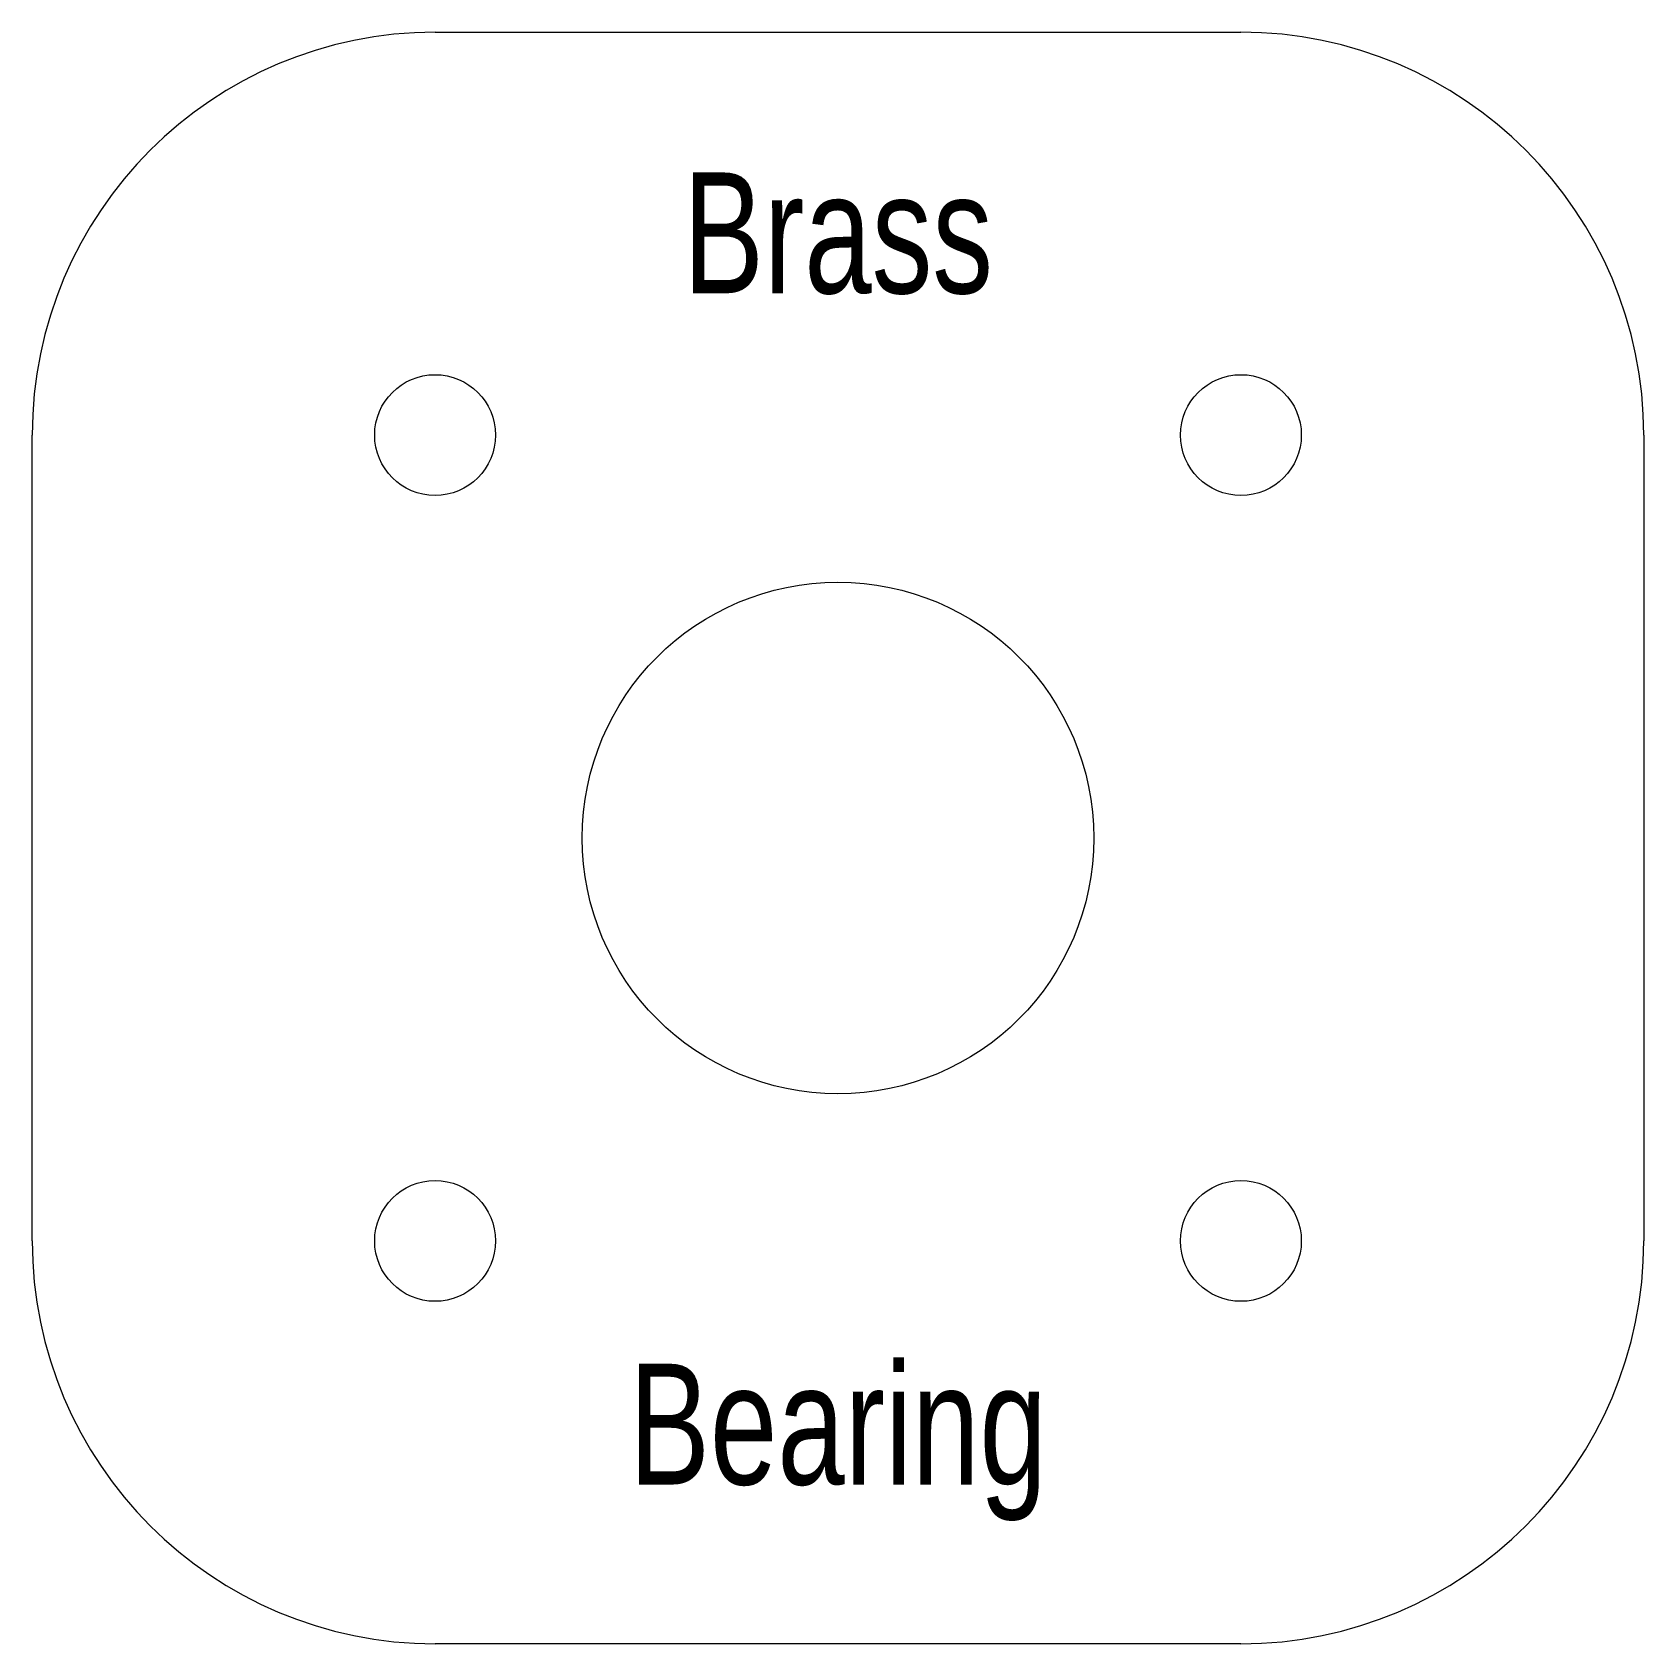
# Model space of a CAD drawing. Header units: millimetres. Extents: x -20 to 20, y -20 to 20.
import ezdxf

# ---------------------------------------------------------------- set-up
doc = ezdxf.new("R2010")
doc.units = ezdxf.units.MM
doc.layers.get('0').update_dxf_attribs({"linetype": 'CONTINUOUS', "lineweight": 0, "true_color": 0x000000})
doc.layers.add('Drawings', color=1, linetype='CONTINUOUS', lineweight=0, true_color=0xff0000)
doc.styles.get("Standard").update_dxf_attribs({"font": 'txt', "width": 0.75})

msp = doc.modelspace()

# ---------------------------------------------------------------- linework, layer by layer
for p, q in [((-10, 20), (10, 20)), ((-20, -10), (-20, 10)), ((20, 10), (20, -10)), ((10, -20), (-10, -20))]:
    msp.add_line(p, q)
for centre, radius in [((-10, 10), 1.5), ((10, 10), 1.5), ((0, 0), 6.35), ((-10, -10), 1.5), ((10, -10), 1.5)]:
    msp.add_circle(centre, radius)
for centre, start, end in [((-10, 10), 90, 180), ((10, 10), 360, 90), ((-10, -10), 180, 270), ((10, -10), 270, 360)]:
    msp.add_arc(centre, 10, start, end)

# ---------------------------------------------------------------- texts
at = {"layer": 'Drawings', "char_height": 3, "width": 100, "attachment_point": 5}
for s, insert in [('Brass', (0, 15)), ('Bearing', (0, -15))]:
    msp.add_mtext(s, dxfattribs=dict(at, insert=insert))

doc.saveas('drawing.dxf')
